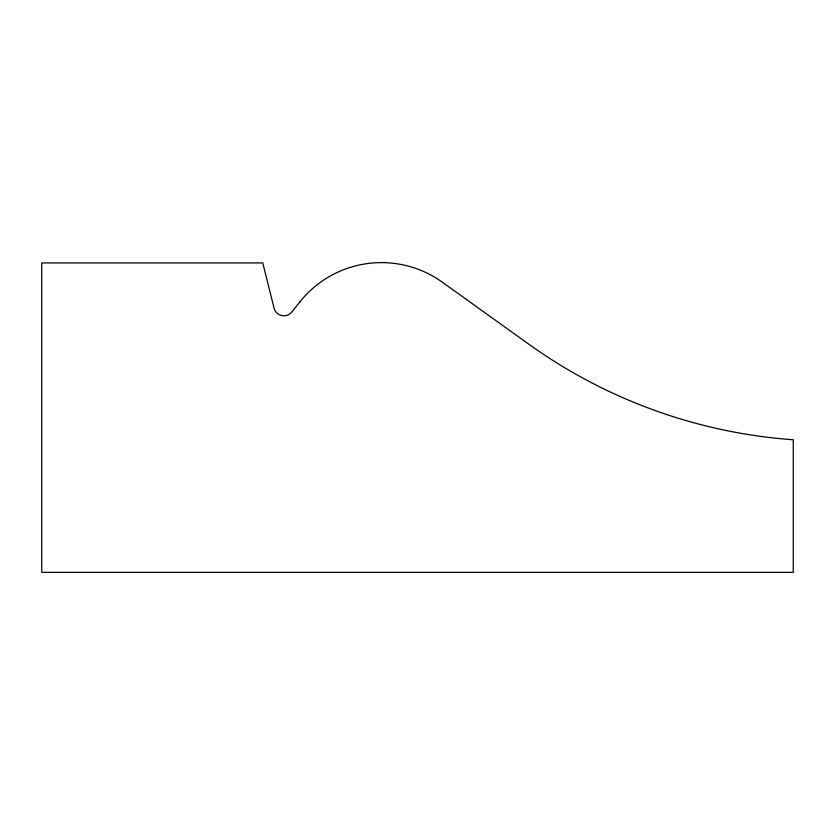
<?xml version="1.0" encoding="UTF-8"?>
<svg xmlns="http://www.w3.org/2000/svg" width="835" height="835" viewBox="0 0 835 835"><rect width="100%" height="100%" fill="white"/><g stroke="black" fill="none" stroke-linecap="round" stroke-linejoin="round"><path stroke-width="1.25" d="M299.713 302.072L291.843 311.977A10.166 10.166 0 0 1 273.828 307.144L262.774 262.931L41.75 262.931L41.75 572.372L793.25 572.372L793.25 439.763A517.596 517.596 0 0 1 528.816 344.187L442.279 282.157A104.406 104.406 0 0 0 299.713 302.072"/></g></svg>
